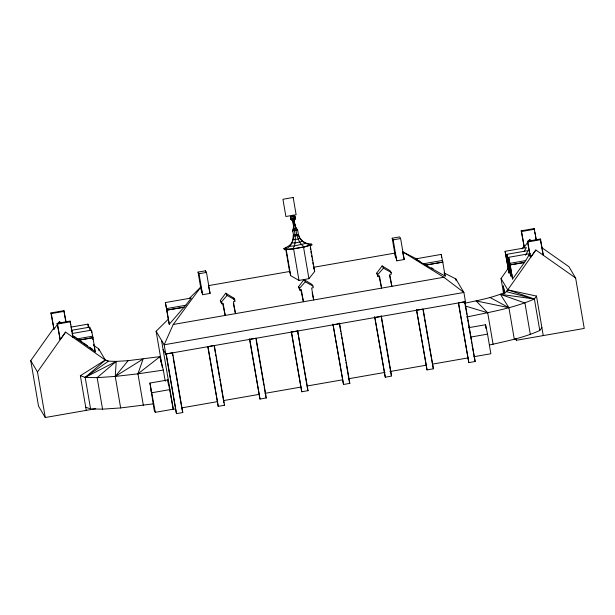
<?xml version="1.0" encoding="UTF-8"?>
<svg xmlns="http://www.w3.org/2000/svg" width="615" height="615" viewBox="0 0 615 615"><rect width="100%" height="100%" fill="white"/><g stroke="black" fill="none" stroke-linecap="round" stroke-linejoin="round"><path stroke-width="0.92" d="M290.611 218.563L290.626 216.764L291.464 215.78L293.647 215.396L294.739 216.05L295.431 217.91L295.046 219.34L293.616 220.385L291.541 219.955C287.705 216.142 294.639 223.499 295.331 217.741L294.739 216.05L293.47 216.149M160.669 357.83L160 356.623L128.074 360.674L116.22 361.397L115.259 376.426L120.648 407.937L153.681 403.817M294.969 219.209L293.87 220.27L295.023 225.436L296.315 228.503L297.583 229.902L298.444 234.453L293.27 235.153L293.024 239.566L291.818 242.84L289.311 245.662L283.853 248.66L284.453 249.682C292.14 246.869 295.223 238.128 292.525 230.786L293.286 229.034L293.509 225.697L292.894 220.439L291.464 219.824M143.341 405.339L137.952 373.835L143.057 359.037L115.259 376.426L97.162 377.648L85.185 377.402L80.35 375.704L86.269 410.366M291.764 216.449L292.532 215.358L294.823 216.203L290.626 216.764M297.583 229.902L292.632 230.971C294.477 227.711 292.817 223.537 293.163 220.37M200.921 288.942L198.045 272.099L205.51 270.792L206.479 272.43L210.069 293.409L202.604 294.708L200.882 286.974L173.23 324.489L164.167 344.784L165.75 354.04L465.47 301.719L463.887 292.463L455.846 278.926L444.007 272.891M284.453 249.682L292.94 248.998C298.021 240.25 293.378 229.841 293.217 220.454L292.171 218.617L291.979 216.818L292.532 215.358L293.686 216.518L294.124 218.279L293.616 220.385C296.745 229.264 295.677 241.188 304.325 247.007L311.951 244.878L311.344 243.863C305.424 244.509 299.059 239.558 298.444 234.453C299.705 240.819 305.77 244.555 311.951 244.878M524.111 251.481L526.417 247.607L505.099 251.327L509.005 273.037L510.073 271.522M525.425 255.248L528.2 250.597L506.875 254.318L510.781 276.027L511.857 274.513M524.418 262.536L529.976 253.588L508.651 257.308L512.556 279.018L524.418 262.536L510.143 264.873L524.334 262.397M95.54 408.744L45.264 417.524L38.537 406.192L30.75 360.636L53.935 327.903M66.182 322.391L63.891 310.667L50.907 312.935L53.982 329.263L59.371 321.66L61.646 323.267M72.77 336.774L73.17 337.443L70.095 321.115L57.11 323.382L60.185 339.711L65.574 332.108L105.357 360.113L108.44 361.166L116.22 361.397L97.162 377.648L102.551 409.16L120.648 407.937M45.264 417.524L37.477 371.967L65.574 332.108M503.577 293.478L501.025 278.541L508.205 268.409M522.004 248.921L524.211 245.808M536.449 240.296L534.166 228.572L521.182 230.84L524.257 247.168L529.646 239.566L531.16 240.634M543.445 255.348L540.37 239.02L527.386 241.288L530.461 257.616L535.85 250.013L575.632 278.018L584.25 328.433L516.369 340.287L515.408 338.665M501.025 278.541L507.752 289.873L536.495 296.076L534.389 298.982C512.925 308.43 489.502 312.159 466.708 317.025M489.432 345.023C506.429 341.094 523.819 337.781 539.778 330.493L541.877 327.587M166.834 310.129L184.2 307.254L191.303 298.037L165.343 302.565L169.248 324.274L184.116 307.116L166.834 310.129L169.248 324.274M225.205 315.434L223.16 303.456L221.561 303.733L220.316 300.451L225.743 293.209L233.785 298.098L234.746 299.713L235.03 301.381L233.439 301.665L235.484 313.642L233.362 303.818M300.727 289.281L303.418 301.765L301.373 289.803L299.774 290.08L298.536 286.798L303.964 279.548L312.005 284.445L312.958 286.06L313.243 287.728L311.651 288.012L313.696 299.989L312.151 292.84M378.886 275.635L381.577 288.12L379.532 276.158L377.941 276.435L376.695 273.152L382.123 265.911L390.164 270.8L391.117 272.414L391.409 274.09L389.81 274.367L391.855 286.344L389.541 275.628M210.069 293.409L208.4 285.66L289.765 271.461L290.672 275.674L298.99 280.417L308.93 278.687L314.672 271.484L310.168 245.124L304.34 246.746M128.074 360.674L115.259 376.426L137.952 373.835L163.336 370.092L165.235 381.208M528.754 255.033L529.976 253.588M221.561 303.733L221.277 302.065L227.081 295.454L225.743 293.209M299.774 290.08L299.49 288.404L305.301 281.801L303.964 279.548M377.941 276.435L377.648 274.767L383.46 268.155L382.123 265.911M162.291 367.316L156.118 331.247L168.333 319.17M189.351 298.375L200.882 286.974L201.612 292.679M137.952 373.835L160 356.623L163.336 370.092M80.35 375.704L105.334 359.983L108.44 361.166L85.185 377.402L90.574 408.913L102.551 409.16M116.22 361.397L85.185 377.402L105.357 360.113L98.631 348.79L93.957 345.507M292.532 215.358L290.711 216.918L290.718 218.732L295.331 217.741M464.271 303.356C478.508 300.228 493.145 297.775 506.483 291.679L535.85 250.013M292.071 215.611L291.464 215.78L293.693 215.481M283.853 248.66L286.39 247.953M292.94 248.998L304.325 247.007M395.391 256.924L392.186 238.205L399.65 236.898L400.626 238.535L404.209 259.515L396.744 260.822L395.076 253.073L313.765 267.271L314.672 271.484M198.045 272.099L199.014 273.729L206.479 272.43M392.186 238.205L393.162 239.842L400.626 238.535M416.962 259.092L402.541 251.773L404.209 259.515M50.907 312.935L51.306 313.604L64.291 311.336M521.182 230.84L521.582 231.509L534.566 229.241M415.286 258.938L441.247 254.402L442.823 262.113L425.542 265.127L415.286 258.938L420.091 261.383M57.11 323.382L57.51 324.051L70.494 321.783M527.386 241.288L527.785 241.956L540.77 239.689M165.343 302.565L166.627 308.599L185.961 305.225M423.205 263.812L442.539 260.437M425.542 265.127L442.823 262.113M71.263 327.057L87.953 324.143L88.683 327.595M71.186 330.378L89.729 327.142L90.467 330.586M72.04 333.53L91.504 330.132L95.41 351.842L72.432 335.544M76.921 338.934L92.788 336.159M508.651 257.308L509.943 263.343L525.81 260.568M173.23 324.489L443.822 277.257L463.887 292.463L164.167 344.784L156.118 331.247M297.86 330.924L291.541 332.031L301.75 391.77L308.069 390.671L297.522 330.355L298.321 335.021M333.299 324.735L339.626 323.636L349.835 383.376L343.516 384.483L332.961 324.174L343.516 384.483M375.065 317.448L381.385 316.341L391.601 376.088L385.274 377.195L374.727 316.879L385.274 377.195M416.832 310.152L423.151 309.053L433.367 368.8L427.041 369.899L416.493 309.591L427.041 369.899M173.238 409.198L155.318 412.327L154.219 410.282L149.945 383.06L167.857 379.932L173.238 409.198L175.214 409.021M468.584 327.703L485.558 324.743L487.526 334.145L490.87 353.748L473.904 356.715M169.886 389.595L151.967 392.724L150.867 390.671M470.552 337.105L487.526 334.145M181.832 407.86L217.764 401.587M223.437 400.603L259.369 394.33M265.034 393.339L300.966 387.066M307.585 385.913L342.57 379.801M348.244 378.817L385.113 372.375M389.841 371.552L426.718 365.118M432.391 364.126L468.323 357.853M176.459 413.641L182.778 412.542L172.569 352.795L166.242 353.902L176.459 413.641L166.065 354.263M218.225 406.354L224.544 405.247L214.335 345.507L208.008 346.606L218.225 406.354L207.832 346.975M259.984 399.066L266.31 397.959L256.094 338.212L249.775 339.319L259.984 399.066L249.436 338.75M468.807 362.612L475.126 361.505L464.917 301.765L458.59 302.864L468.807 362.612L458.413 303.233M293.563 220.301C295.208 222.776 294.677 227.834 297.698 230.087M288.02 249.16L292.648 248.791M514.301 339.211L508.92 307.708L500.418 294.331L534.389 298.982L539.778 330.493M465.14 305.947L487.695 312.781L493.084 344.285M85.731 407.215L90.574 408.913M500.418 294.331L524.933 302.972L530.315 334.483M490.009 297.491L508.92 307.708L476.079 300.904L487.695 312.781M383.46 268.155L391.117 272.414M305.301 281.801L312.958 286.06M227.081 295.454L234.746 299.713M431.476 267.771L433.114 268.701M425.449 264.98L445.152 276.112L442.738 261.967M402.587 251.766L443.822 277.257M74.699 336.759L76.199 337.727M541.646 247.545L568.906 266.695L575.632 278.018M79.004 339.78L82.026 341.902M83.54 342.962L87.315 345.615M89.575 347.206L92.596 349.328M529.646 239.566L530.614 241.195M445.152 276.112L444.284 273.306M475.126 361.505L472.082 345.069M376.695 273.152L377.648 274.767M433.367 368.8L429.039 344.892M381.385 316.341L381.054 315.779L391.263 375.519M295.023 225.436L293.509 225.697M305.386 242.856L305.74 243.455L294.623 245.862L289.665 246.261L289.311 245.662M296.315 228.503L293.286 229.034M302.165 241.034L302.396 241.418L295.238 242.963L291.818 242.84M298.582 235.299L293.37 236.206M299.997 238.343L298.214 239.143L293.024 239.566M339.626 323.636L339.288 323.067L340.725 331.47M298.536 286.798L299.49 288.404M349.497 382.814L349.835 383.376M307.738 390.102L308.069 390.671M301.75 391.77L291.203 331.462M220.316 300.451L221.277 302.065M265.972 397.39L266.31 397.959M224.206 404.685L224.544 405.247M163.113 349.604L165.75 354.04M182.778 412.542L181.809 408.237M94.864 350.919L95.41 351.842M59.371 321.66L60.339 323.29M30.75 360.636L37.477 371.967M233.785 298.098L234.192 299.966M222.515 302.934L225.205 315.418M506.875 254.318L510.781 276.027M505.099 251.327L509.005 273.037M149.945 383.06L155.318 412.327M540.37 239.02L542.415 250.997M542.73 252.834L543.045 254.679M534.166 228.572L534.481 230.417M534.796 232.262L535.112 234.1M535.427 235.945L536.211 240.55M527.785 241.956L530.461 257.616M536.495 296.076L543.245 335.59M521.582 231.509L524.257 247.168M509.943 263.343L512.556 279.018M516.07 338.504L516.369 340.287M504.923 293.44L503.178 285.814L504.469 293.34M464.579 301.196L466.816 314.265M467.131 316.133L467.454 318.001M467.769 319.861L470.483 335.736M470.806 337.604L471.121 339.472M471.444 341.333L471.759 343.201M455.846 278.926L456.161 280.771M422.974 309.422L424.412 317.824M424.727 319.685L428.716 343.024M393.162 239.842L396.744 260.822M341.041 333.338L341.363 335.206M341.679 337.066L342.002 338.934M342.317 340.802L345.03 356.677M345.353 358.537L345.668 360.405M345.991 362.273L346.307 364.142M346.629 366.01L349.343 381.877M310.268 247.907L310.583 249.752M310.89 251.589L311.205 253.426M311.521 255.271L311.836 257.108M312.151 258.946L312.466 260.783M312.781 262.628L313.096 264.465M313.412 266.303L313.727 268.14M308.93 278.687L303.51 246.976L293.57 248.714L298.99 280.417M286.167 249.313L290.672 275.674M285.798 249.336L289.726 272.33M298.644 336.889L307.577 389.172M256.078 339.518L263.897 385.259M264.219 387.127L265.811 396.46M205.51 270.792L205.833 272.668M214.312 346.806L215.273 352.41M215.588 354.271L215.911 356.139M216.226 358.007L219.578 377.61M219.901 379.478L220.216 381.346M220.539 383.214L223.891 402.817M199.014 273.729L202.604 294.708M166.627 308.599L166.919 310.275M172.554 354.094L172.869 355.962M173.192 357.83L177.181 381.169M177.497 383.037L181.487 406.377M161.53 340.349L173.322 409.352M160 356.623L160.969 362.296M98.631 348.79L98.946 350.65M92.604 337.712L92.927 339.603M93.734 344.315L94.057 346.199M94.379 348.09L94.702 349.973M70.095 321.115L70.725 324.797M71.04 326.642L71.355 328.479M71.671 330.324L71.986 332.169M72.301 334.007L72.616 335.852M63.891 310.667L65.782 321.722M57.51 324.051L60.185 339.711M51.306 313.604L53.982 329.263M293.293 221.239L293.67 223.845M167.857 379.932L168.433 384.69M441.247 254.402L441.632 257.624M395.076 253.073L395.53 256.878M91.504 330.132L91.789 332.538M89.729 327.142L90.013 329.548M87.953 324.143L88.329 327.365M485.558 324.743L485.988 328.502M507.729 289.742L506.483 291.679L534.389 298.982L507.729 289.742M293.186 197.477L282.938 199.268L285.89 216.518L296.13 214.727L293.186 197.477M92.996 337.689L78.797 340.172L92.996 337.689"/></g></svg>
